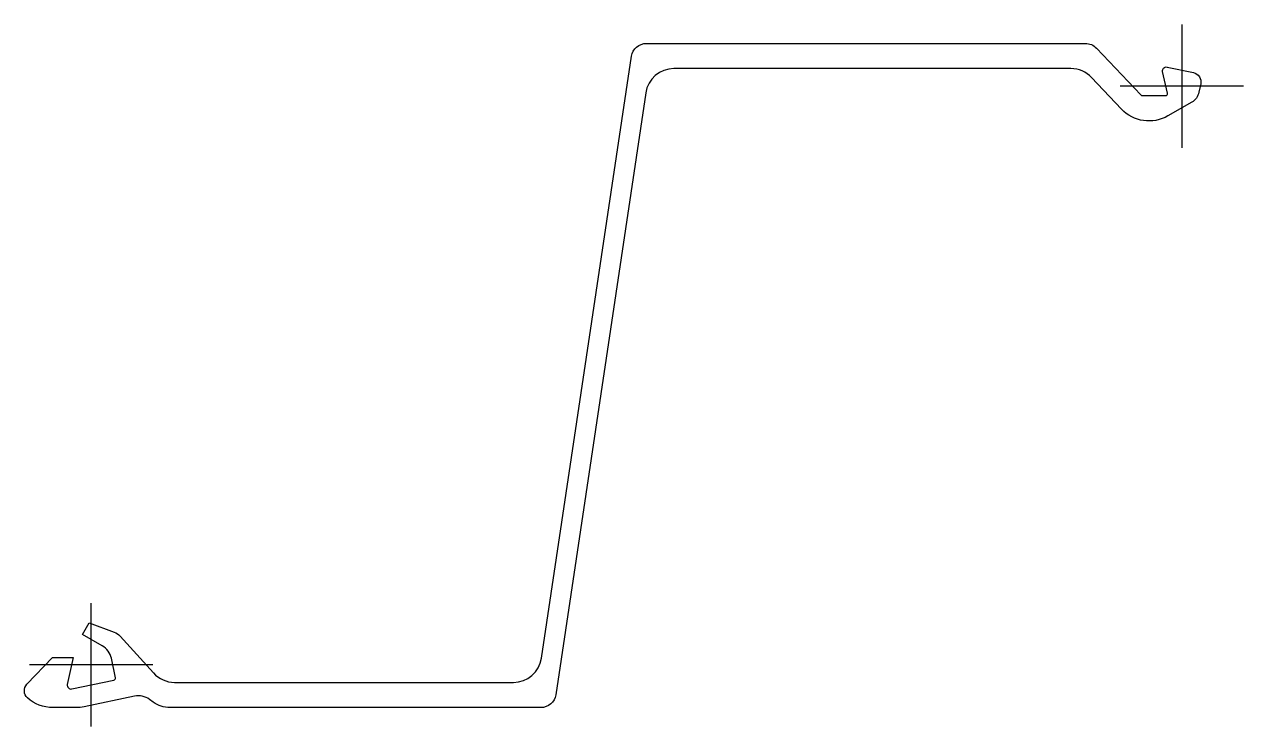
# Model space of a CAD drawing. Header units: millimetres. Extents: x -35 to 608, y -32 to 338.
import ezdxf

# ---------------------------------------------------------------- set-up
doc = ezdxf.new("R2010")
doc.units = ezdxf.units.MM
doc.header["$LTSCALE"] = 0.2

msp = doc.modelspace()

# ---------------------------------------------------------------- linework, layer by layer
for p, q in [((575, 337.5), (575, 272.5)), ((607.5, 305), (542.5, 305)), ((0, -32.5), (0, 32.5)), ((32.5, 0), (-32.5, 0))]:
    msp.add_line(p, q)
at = {"flags": 128}
msp.add_lwpolyline([(566.36, 300, 0.479163), (567.34, 301.22), (564.82, 312.66, -0.545019), (567.19, 315.04), (581.05, 312.1, -0.415547), (584.9, 306.15), (583.94, 301.72, -0.211548), (580.12, 296.48), (567.64, 289.28, -0.347183), (543.11, 292.86), (527.37, 309.51, 0.206154), (516.47, 314.2), (307.21, 314.2, 0.3714), (292.38, 301.42), (244.99, -15.68, -0.3714), (237.07, -22.5), (41.64, -22.5, -0.15978), (32.76, -19.59), (30.84, -18.18, 0.21378), (22.85, -16.45), (-3.69, -22.07, -0.052168), (-7.83, -22.5), (-20.06, -22.5, -0.185871), (-33.47, -17.34, -0.420918), (-33.75, -10.19), (-20.33, 4), (-9.47, 4), (-12.49, -10.29, 0.542377), (-10.12, -12.66), (12.1, -7.95, 0.413894), (12.87, -6.77), (10.71, 3.48, 0.212974), (5.92, 10.08), (-4.42, 16.06), (-0.92, 22.12), (12.22, 17.33, -0.122682), (15.43, 15.16), (32.9, -4.24, 0.212556), (44.04, -9.2), (222.62, -9.2, 0.3714), (237.45, 3.58), (284.84, 320.68, -0.3714), (292.75, 327.5), (524.11, 327.5, -0.206154), (529.92, 325), (553.27, 300.31, 0.206189), (554, 300)], format="xyb", close=True, dxfattribs=at)

doc.saveas('drawing.dxf')
